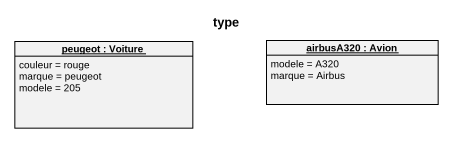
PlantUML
@startuml
title type
hide circle
hide empty members
object "peugeot : Voiture" as peugeot {
  couleur = rouge
  marque = peugeot
  modele = 205
}
object "airbusA320 : Avion" as airbusA320 {
  modele = A320
  marque = Airbus
}
@enduml
